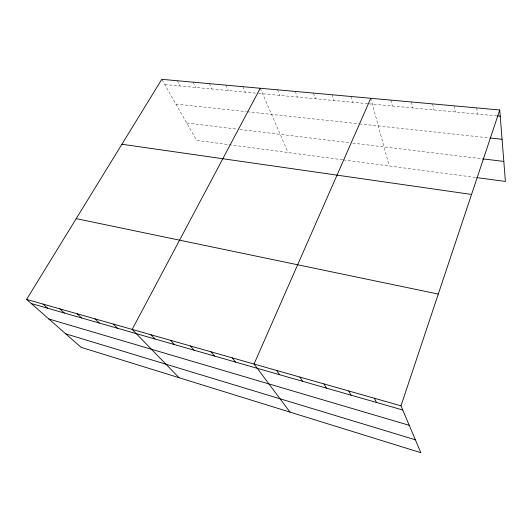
<?xml version="1.0" encoding="UTF-8"?>
<svg xmlns="http://www.w3.org/2000/svg" width="532" height="532" viewBox="0 0 532 532"><rect width="100%" height="100%" fill="white"/><g stroke="black" fill="none" stroke-linecap="round" stroke-linejoin="round"><path stroke-width="0.4" stroke-dasharray="2.66 2" d="M164.76 84.541L257.694 93.313M258.519 93.393L368.317 103.76M369.128 103.833L496.17 115.823M175.912 104.053L246.442 111.673M247.267 111.76L358.628 123.796M359.426 123.883L489.041 137.894M186.739 123.012L236.627 129.05M239.772 129.436L349.418 142.716M352.676 143.108L481.786 158.749M342.621 159.793L196.674 140.388L161.781 79.328M343.433 159.899L476.027 177.528M177.242 80.731L180.142 85.991M193.069 82.167L195.869 87.481M209.269 83.637L211.975 88.997M225.854 85.14L228.461 90.553M242.845 86.683L245.345 92.149M260.248 88.259L288.058 152.538M277.558 89.828L279.832 95.408M295.287 91.438L297.441 97.063M313.461 93.087L315.483 98.772M332.088 94.776L333.976 100.515M351.18 96.505L352.929 102.304M370.771 98.28L389.211 165.991M390.867 100.109L392.303 106.021M411.495 101.978L412.759 107.949M432.676 103.9L433.76 109.938M454.428 105.875L455.326 111.973M476.772 107.896L477.477 114.061"/><path stroke-width="0.8" d="M400.988 405.816L499.741 109.984L161.781 79.328L26.6 299.416L81.064 347.329L420.812 452.672L400.988 405.816L26.6 299.416M370.771 98.28L254.037 364.054L290.026 412.12M260.248 88.259L132.169 329.414L179.071 377.72M496.988 115.903L500.24 116.209M489.852 137.981L502.062 139.298M482.584 158.849L503.817 161.422M476.832 177.635L505.4 181.432L499.741 109.984M121.908 144.245L471.545 194.453M76.216 218.639L438.295 294.07M31.322 303.566L402.757 409.999M48.858 319L409.241 425.327M65.735 333.843L415.359 439.784M42.992 304.071L47.627 308.241M59.843 308.859L64.379 313.042M77.16 313.787L81.602 317.976M94.975 318.848L99.311 323.05M113.303 324.055L117.525 328.264M151.015 334.774L154.985 338.997M170.413 340.287L174.243 344.517M190.39 345.966L194.067 350.202M210.965 351.812L214.489 356.054M232.171 357.837L235.53 362.079M276.593 370.465L279.573 374.701M299.875 377.082L302.648 381.311M323.915 383.918L326.462 388.134M348.753 390.973L351.06 395.183M374.428 398.269L376.476 402.465"/></g></svg>
